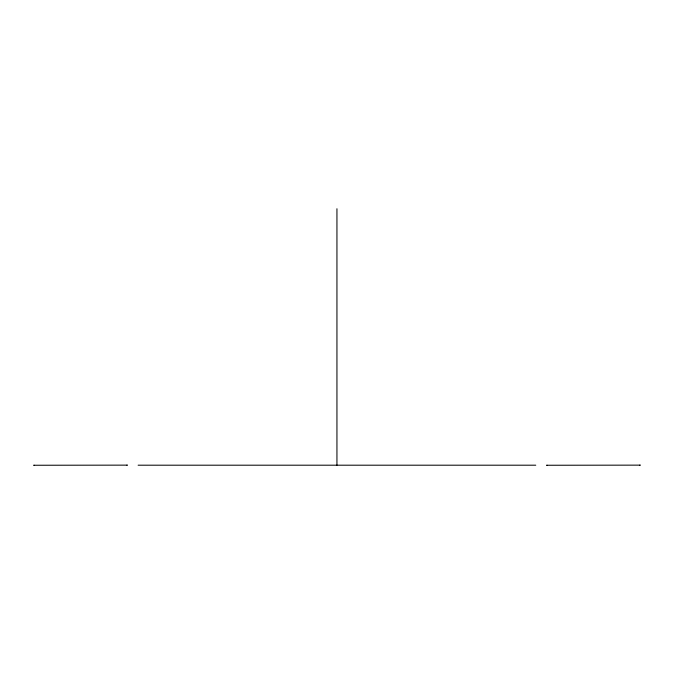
<?xml version="1.0" encoding="UTF-8"?>
<svg xmlns="http://www.w3.org/2000/svg" width="674" height="674" viewBox="0 0 674 674"><rect width="100%" height="100%" fill="white"/><g stroke="black" fill="none" stroke-linecap="round" stroke-linejoin="round"><path stroke-width="1.01" d="M126.897 465.136L127.403 465.136L33.7 465.254L34.197 465.254M138.119 465.195L535.763 465.195M639.803 465.136L640.3 465.136L546.597 465.254L547.103 465.254M336.941 208.746L336.941 465.195"/></g></svg>
